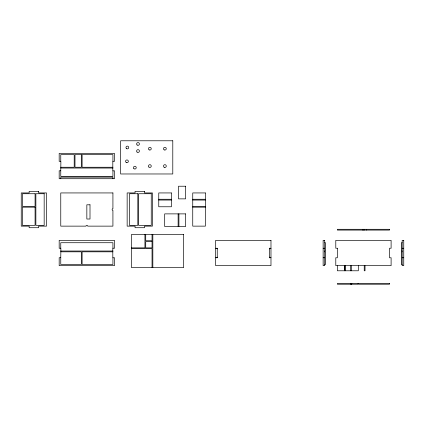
<?xml version="1.0" encoding="UTF-8"?>
<svg xmlns="http://www.w3.org/2000/svg" width="425" height="425" viewBox="0 0 425 425"><rect width="100%" height="100%" fill="white"/><g stroke="black" fill="none" stroke-linecap="round" stroke-linejoin="round"><path stroke-width="0.64" d="M60.764 170.792L60.887 161.638L60.578 161.24L59.181 161.346L59.181 153.425L114.506 153.425L114.506 161.346L113.108 161.24L112.806 161.638L112.806 170.505L113.108 170.898L114.506 170.792L114.506 178.712L59.181 178.712L59.181 170.792L60.764 170.792L60.764 176.343L112.922 176.343L112.922 170.792M60.764 257.725L60.887 248.572L60.578 248.173L59.181 248.28L59.181 240.359L114.506 240.359L114.506 248.28L113.108 248.173L112.806 248.572L112.806 257.433L113.108 257.832L114.506 257.725L114.506 265.646L59.181 265.646L59.181 257.725L60.764 257.725L60.764 264.462L81.313 264.462L81.313 251.818L60.764 251.818M217.244 248.859L217.244 248.28L216.66 248.28M269.402 257.146L269.402 257.725L269.981 257.725M60.764 167.253L74.2 167.253L74.205 154.61L60.764 154.61L60.764 161.346M112.922 167.253L82.105 167.253L82.105 154.61L112.922 154.61L112.922 161.346M60.764 168.045L112.922 168.045M158.759 199.261L171.403 199.261M192.743 199.261L205.387 199.261M158.759 200.053L171.403 200.053M192.743 200.053L205.387 200.053M192.743 206.375L205.387 206.375M192.743 207.166L205.387 207.166M324.721 242.728L325.513 242.728L325.513 251.026L324.721 251.026M402.167 242.728L401.381 242.728L401.381 251.026L402.167 251.026M131.495 247.865L144.93 247.865L144.93 234.43M215.661 248.28L217.244 248.258L217.244 257.747L216.66 257.725M270.98 248.28L269.402 248.258L269.402 248.859M323.138 248.258L324.721 248.258M402.167 248.258L403.75 248.258M131.495 248.657L152.044 248.657L152.044 267.623M60.764 251.026L112.922 251.026M112.922 251.818L82.105 251.818L82.105 264.462L112.922 264.462L112.922 257.725M324.721 251.818L325.513 251.818L325.513 264.462L324.721 264.462M402.167 251.818L401.381 251.818L401.381 264.462L402.167 264.462M215.661 257.725L217.244 257.747L217.244 257.146M270.98 257.725L269.402 257.747L269.402 248.258L269.981 248.28M323.138 257.747L324.721 257.747M402.167 257.747L403.75 257.747M350.62 283.826L351.948 283.826M366.605 229.293L366.605 230.084M365.027 265.726L365.027 270.783L364.236 270.783L364.236 265.726M364.236 229.293L364.236 230.084M363.444 229.293L363.444 230.084M362.652 229.293L362.652 230.084M358.307 265.726L358.307 270.783L337.365 270.783L337.365 265.726M351.592 283.826L351.592 284.219M351.193 265.726L351.193 270.783M350.8 265.726L350.8 270.783M350.8 283.826L350.8 284.219M345.27 265.726L345.27 270.783M344.872 265.726L344.872 270.783M344.478 265.726L344.478 270.783M178.914 213.881L178.914 226.525M178.123 213.881L178.123 226.525M152.835 234.43L152.835 267.623M152.044 234.43L152.044 240.752L145.722 240.752L145.722 234.43M112.922 178.712L112.922 177.135L60.764 177.135L60.764 178.712M112.922 248.28L112.922 242.728L60.764 242.728L60.764 248.28M337.487 248.572L337.487 257.433L337.179 257.832L335.787 257.725L335.787 265.646L391.106 265.646L391.106 257.725L389.709 257.832L389.406 257.433L389.406 248.572L389.709 248.173L391.106 248.28L391.106 240.359L335.787 240.359L335.787 248.28L337.179 248.173L337.487 248.572M172.789 140.781L120.631 140.781L120.631 173.974L172.789 173.974L172.789 140.781M81.313 154.61L74.991 154.61L74.991 167.253L81.313 167.253L81.313 154.61M185.629 186.224L178.516 186.224L178.516 198.868L185.629 198.868L185.629 186.224M38.638 191.362L29.155 191.362L29.155 192.939L21.25 192.939L21.25 226.132L29.155 226.132L29.155 227.715L38.638 227.715L38.638 226.132L46.537 226.132L46.537 192.939L38.638 192.939L38.638 191.362M144.537 191.362L135.049 191.362L135.049 192.939L127.149 192.939L127.149 226.132L135.049 226.132L135.049 227.715L144.537 227.715L144.537 226.132L152.437 226.132L152.437 192.939L144.537 192.939L144.537 191.362M112.922 192.939L60.764 192.939L60.764 226.132L86.052 226.132A0.792 0.792 0 0 1 86.843 225.34A0.792 0.792 0 0 1 87.635 226.132L112.922 226.132L112.922 210.327A0.792 0.792 0 0 1 112.131 209.536A0.792 0.792 0 0 1 112.922 208.744L112.922 192.939M171.403 192.939L158.759 192.939L158.759 206.768L171.403 206.768L171.403 192.939M205.387 192.939L192.743 192.939L192.743 226.132L205.387 226.132L205.387 192.939M35.078 193.731L22.435 193.731L22.435 206.375L35.078 206.375L35.078 193.731M44.168 193.731L35.87 193.731L35.87 225.34L44.168 225.34L44.168 193.731M137.817 193.731L129.519 193.731L129.519 225.34L137.817 225.34L137.817 193.731M151.252 193.731L138.608 193.731L138.608 225.34L151.252 225.34L151.252 193.731M90.004 204.797L86.843 204.797L86.843 219.018L90.004 219.018L90.004 204.797M35.078 207.166L22.435 207.166L22.435 225.34L35.078 225.34L35.078 207.166M185.629 213.881L164.688 213.881L164.688 226.525L185.629 226.525L185.629 213.881M389.523 229.293L337.365 229.293L337.365 230.084L389.523 230.084L389.523 229.293M183.653 234.43L131.495 234.43L131.495 267.623L183.653 267.623L183.653 234.43M270.98 240.359L215.661 240.359L215.661 265.646L270.98 265.646L270.98 240.359M324.721 240.359L323.138 240.359L323.138 265.646L324.721 265.646L324.721 240.359M403.75 240.359L402.167 240.359L402.167 265.646L403.75 265.646L403.75 240.359M152.044 241.543L145.722 241.543L145.722 247.865L152.044 247.865L152.044 241.543M389.523 283.427L337.365 283.427L337.365 284.219L357.914 284.219L357.914 283.826L358.705 283.826L358.705 284.219L389.523 284.219L389.523 283.427M137.062 152.06A1.381 1.381 0 0 0 139.363 151.374A1.381 1.381 0 0 0 137.62 149.727A1.381 1.381 0 0 0 137.062 152.06M137.105 144.983A1.381 1.381 0 0 0 139.373 144.213A1.381 1.381 0 0 0 137.567 142.635A1.381 1.381 0 0 0 137.105 144.983M126.655 148.697A1.381 1.381 0 0 0 128.727 147.496A1.381 1.381 0 0 0 126.655 146.301A1.381 1.381 0 0 0 126.655 148.697M126.262 162.525A1.381 1.381 0 0 0 128.334 161.33A1.381 1.381 0 0 0 126.262 160.129A1.381 1.381 0 0 0 126.262 162.525M133.933 168.683A1.381 1.381 0 0 0 136.207 167.933A1.381 1.381 0 0 0 134.422 166.34A1.381 1.381 0 0 0 133.933 168.683M148.893 167.046A1.381 1.381 0 0 0 151.204 166.43A1.381 1.381 0 0 0 149.51 164.735A1.381 1.381 0 0 0 148.893 167.046M149.18 149.882A1.381 1.381 0 0 0 151.252 148.686A1.381 1.381 0 0 0 149.18 147.486A1.381 1.381 0 0 0 149.18 149.882M164.193 167.269A1.381 1.381 0 0 0 166.271 166.069A1.381 1.381 0 0 0 164.193 164.873A1.381 1.381 0 0 0 164.193 167.269M164.193 149.882A1.381 1.381 0 0 0 166.271 148.686A1.381 1.381 0 0 0 164.193 147.486A1.381 1.381 0 0 0 164.193 149.882"/></g></svg>
